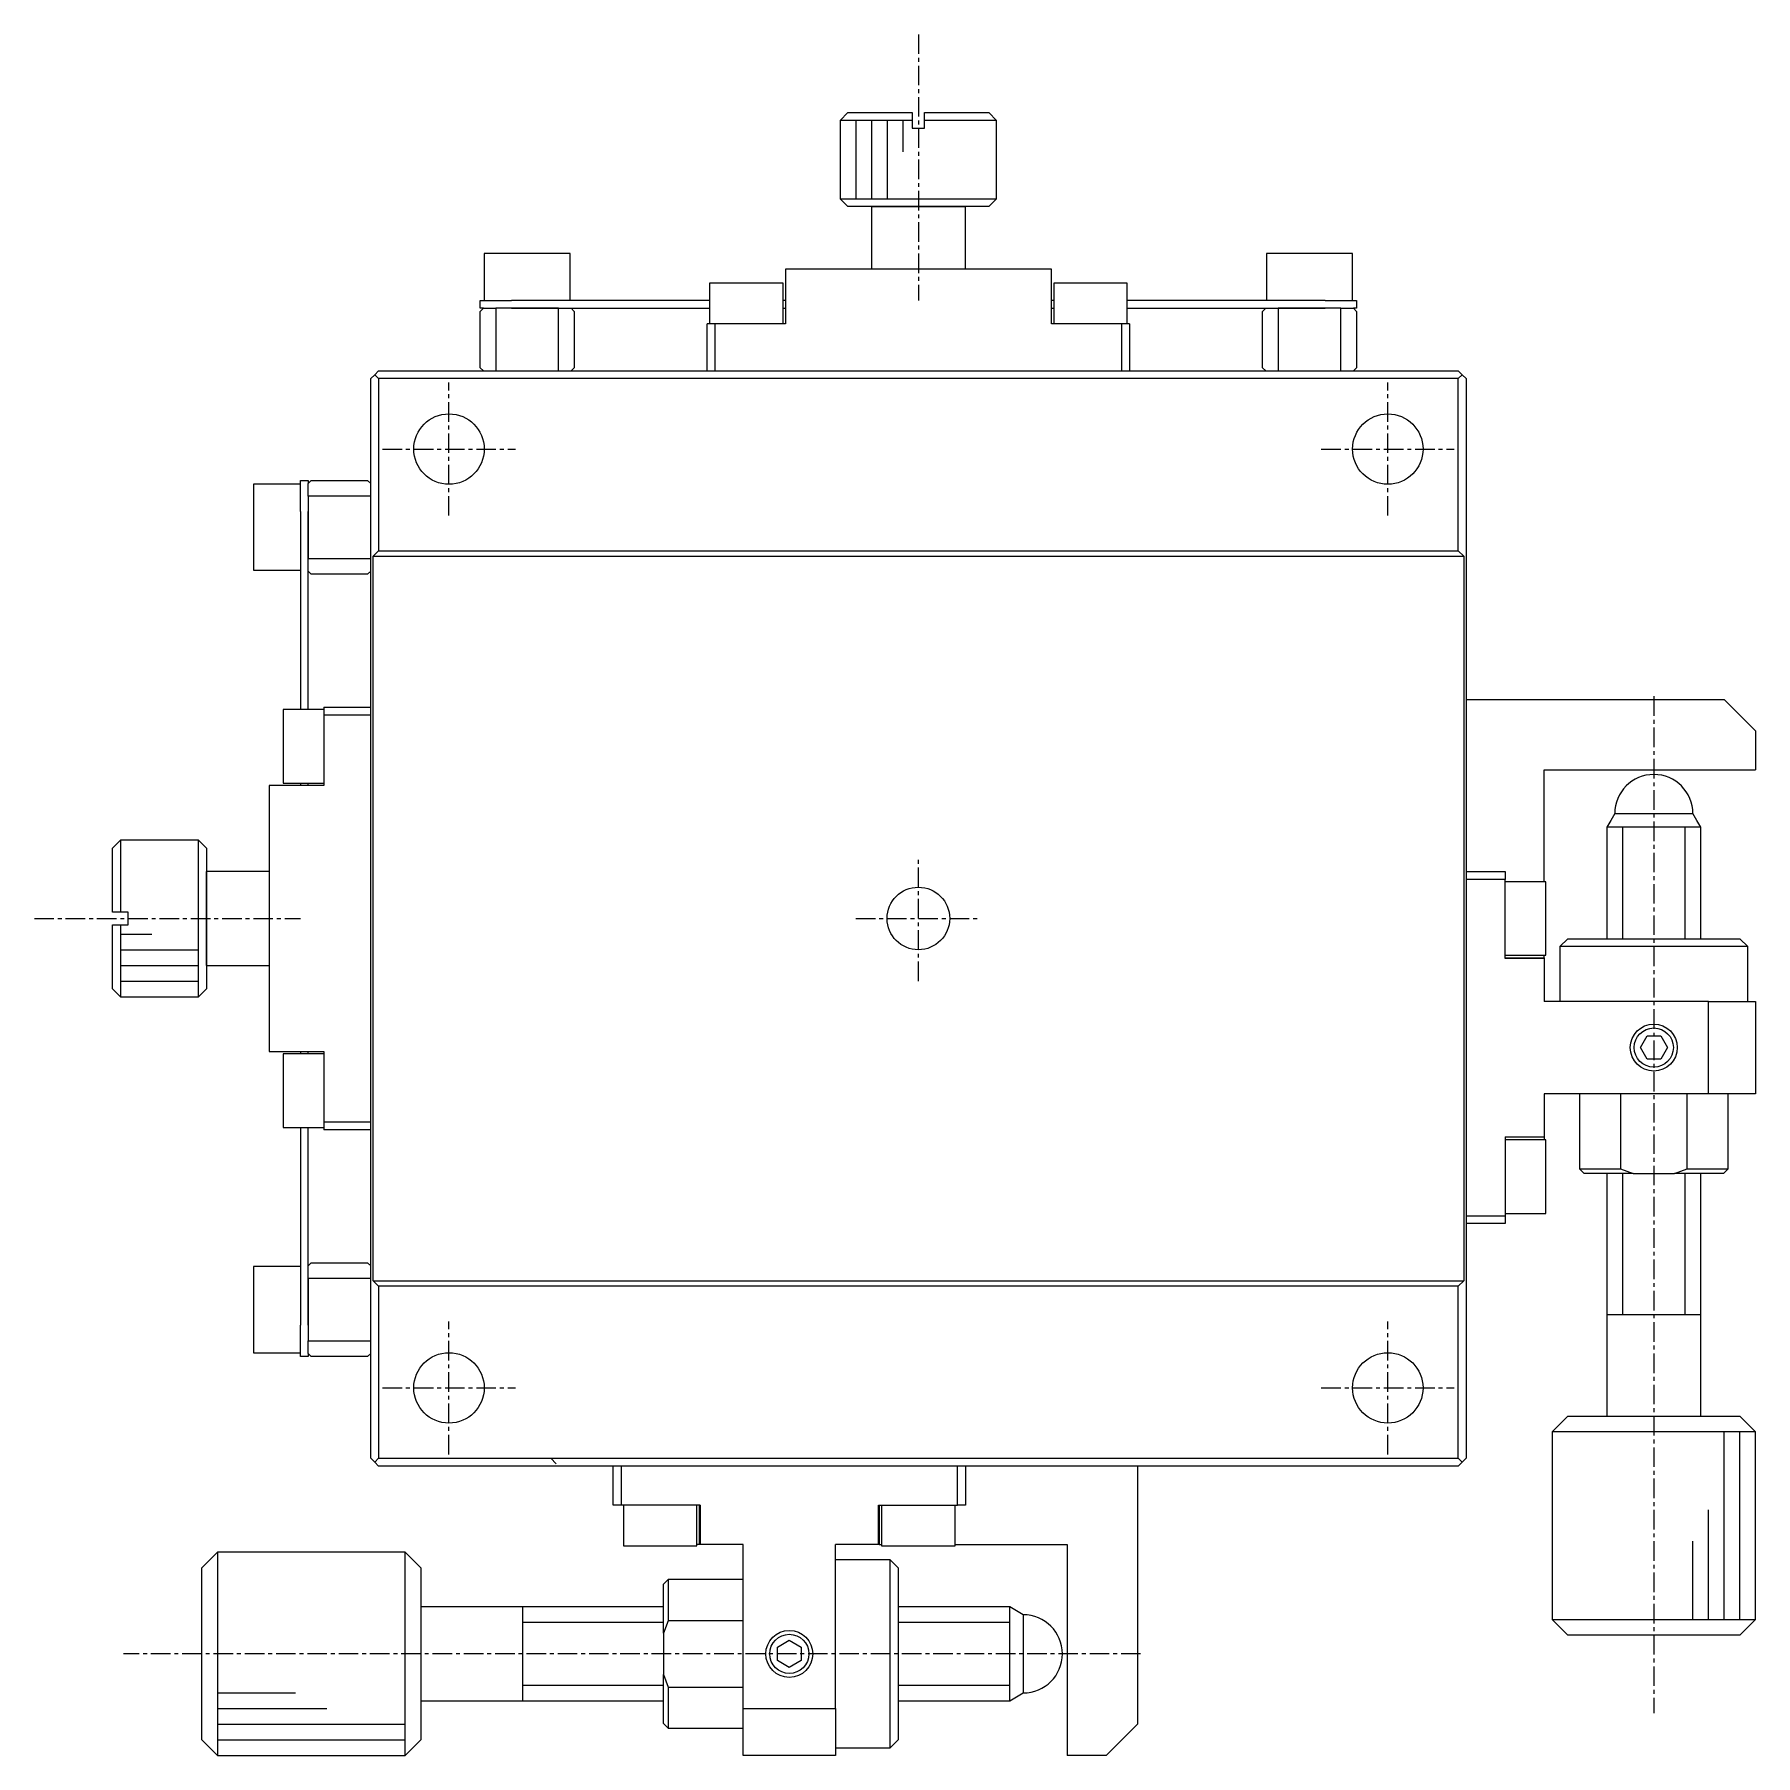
# Model space of a CAD drawing. Extents: x 10 to 388, y 10 to 258.
# Drawn here: x 278.1 to 388.1, y 95.5 to 205.5 of the extents above; entities that cross this region are included whole.
import ezdxf

# ---------------------------------------------------------------- set-up
doc = ezdxf.new("R2010")
doc.units = 0
doc.linetypes.add('CENTER', pattern=[2, 1.25, -0.25, 0.25, -0.25])
doc.layers.get('0').update_dxf_attribs({"linetype": 'CONTINUOUS'})
doc.layers.add('CENTER', color=1, linetype='CENTER')

msp = doc.modelspace()

# ---------------------------------------------------------------- linework, layer by layer
at = {"color": 7, "linetype": 'CONTINUOUS'}
for p, q in [((330.1, 200.5), (329.6, 200)), ((330.1, 200.5), (334.2, 200.5)), ((334.2, 200.5), (334.2, 200)), ((335, 200.5), (339.1, 200.5)), ((335, 200), (335, 200.5)), ((339.6, 200), (339.1, 200.5)), ((334.2, 200), (329.6, 200)), ((329.6, 200), (329.6, 195)), ((334.2, 200), (334.2, 199.5)), ((334.2, 199.5), (335, 199.5)), ((339.6, 200), (335, 200)), ((335, 199.5), (335, 200)), ((339.6, 195), (339.6, 200)), ((329.6, 195), (334.6, 195)), ((329.6, 195), (330.1, 194.5)), ((334.6, 195), (339.6, 195)), ((339.1, 194.5), (339.6, 195)), ((331.6, 194.5), (330.1, 194.5)), ((334.6, 194.5), (330.1, 194.5)), ((337.6, 194.5), (331.6, 194.5)), ((331.6, 194.5), (334.6, 194.5)), ((331.6, 194.5), (331.6, 190.5)), ((339.1, 194.5), (334.6, 194.5)), ((334.6, 194.5), (337.6, 194.5)), ((339.1, 194.5), (337.6, 194.5)), ((337.6, 190.5), (337.6, 194.5)), ((309.6, 191.5), (306.85, 191.5)), ((306.85, 191.5), (306.85, 188.5)), ((312.35, 191.5), (309.6, 191.5)), ((312.35, 188.5), (312.35, 191.5)), ((359.6, 191.5), (356.85, 191.5)), ((356.85, 191.5), (356.85, 188.5)), ((362.35, 191.5), (359.6, 191.5)), ((362.35, 188.5), (362.35, 191.5)), ((333.35, 190.5), (326.1, 190.5)), ((326.1, 190.5), (326.1, 187)), ((335.85, 190.5), (333.35, 190.5)), ((343.1, 190.5), (335.85, 190.5)), ((343.1, 187), (343.1, 190.5)), ((323.6, 189.6), (321.25, 189.6)), ((321.25, 189.6), (321.25, 187)), ((325.95, 189.6), (323.6, 189.6)), ((325.95, 187), (325.95, 189.6)), ((345.6, 189.6), (343.25, 189.6)), ((343.25, 189.6), (343.25, 187)), ((347.95, 189.6), (345.6, 189.6)), ((347.95, 187), (347.95, 189.6)), ((306.6, 188), (306.6, 188.5)), ((306.6, 188.5), (308.6, 188.5)), ((321.25, 188.5), (308.6, 188.5)), ((326.1, 188.5), (325.95, 188.5)), ((343.25, 188.5), (343.1, 188.5)), ((360.6, 188.5), (347.95, 188.5)), ((360.6, 188.5), (362.6, 188.5)), ((362.6, 188.5), (362.6, 188)), ((306.8, 188), (306.6, 187.8)), ((306.8, 188), (306.6, 188)), ((306.6, 184.2), (306.6, 187.8)), ((306.8, 188), (307.6, 188)), ((307.6, 188), (307.6, 184)), ((308.6, 188), (307.6, 188)), ((308.6, 188), (307.6, 188)), ((311.6, 188), (308.6, 188)), ((308.6, 188), (311.6, 188)), ((311.6, 184), (311.6, 188)), ((311.6, 188), (321.25, 188)), ((312.6, 187.8), (312.4, 188)), ((312.6, 187.8), (312.6, 184.2)), ((325.95, 188), (326.1, 188)), ((343.1, 188), (343.25, 188)), ((347.95, 188), (357.6, 188)), ((356.8, 188), (356.6, 187.8)), ((356.6, 184.2), (356.6, 187.8)), ((357.6, 188), (357.6, 184)), ((360.6, 188), (357.6, 188)), ((357.6, 188), (360.6, 188)), ((361.6, 188), (360.6, 188)), ((361.6, 188), (360.6, 188)), ((361.6, 184), (361.6, 188)), ((361.6, 188), (362.4, 188)), ((362.6, 187.8), (362.4, 188)), ((362.6, 188), (362.4, 188)), ((362.6, 187.8), (362.6, 184.2)), ((326.1, 187), (321.1, 187)), ((321.1, 184), (321.1, 187)), ((321.6, 187), (321.6, 184)), ((348.1, 187), (343.1, 187)), ((347.6, 184), (347.6, 187)), ((348.1, 187), (348.1, 184)), ((299.85, 183.75), (299.6, 183.5)), ((300.1, 184), (299.85, 183.75)), ((300.1, 183.5), (299.85, 183.75)), ((300.1, 184), (369.1, 184)), ((306.6, 184.2), (306.8, 184)), ((312.4, 184), (312.6, 184.2)), ((356.6, 184.2), (356.8, 184)), ((362.4, 184), (362.6, 184.2)), ((369.35, 183.75), (369.1, 184)), ((369.35, 183.75), (369.1, 183.5)), ((369.6, 183.5), (369.35, 183.75)), ((299.6, 114.5), (299.6, 183.5)), ((300.1, 183.5), (300.1, 172.5)), ((369.1, 183.5), (300.1, 183.5)), ((369.1, 172.5), (369.1, 183.5)), ((369.6, 183.5), (369.6, 114.5)), ((292.1, 176.75), (292.1, 174)), ((295.1, 176.75), (292.1, 176.75)), ((295.1, 177), (295.6, 177)), ((295.1, 175), (295.1, 177)), ((295.8, 177), (295.6, 176.8)), ((295.6, 177), (295.6, 176.8)), ((295.6, 176), (295.6, 176.8)), ((295.8, 177), (299.4, 177)), ((299.6, 176.8), (299.4, 177)), ((295.1, 175), (295.1, 162.35)), ((299.6, 176), (295.6, 176)), ((295.6, 176), (295.6, 175)), ((295.6, 176), (295.6, 175)), ((295.6, 175), (295.6, 172)), ((295.6, 172), (295.6, 175)), ((292.1, 174), (292.1, 171.25)), ((295.6, 172), (299.6, 172)), ((295.6, 162.35), (295.6, 172)), ((299.75, 172.15), (300.1, 172.5)), ((299.75, 125.85), (299.75, 172.15)), ((299.75, 172.15), (369.45, 172.15)), ((300.1, 172.5), (369.1, 172.5)), ((369.1, 172.5), (369.45, 172.15)), ((369.45, 172.15), (369.45, 125.85)), ((292.1, 171.25), (295.1, 171.25)), ((295.6, 171.2), (295.8, 171)), ((299.4, 171), (295.8, 171)), ((299.4, 171), (299.6, 171.2)), ((369.6, 163), (386.1, 163)), ((388.1, 161), (386.1, 163)), ((294, 162.35), (294, 160)), ((296.6, 162.35), (294, 162.35)), ((296.6, 162.5), (296.6, 157.5)), ((296.6, 162.5), (299.6, 162.5)), ((299.6, 162), (296.6, 162)), ((388.1, 161), (388.1, 158.5)), ((294, 160), (294, 157.65)), ((374.6, 158.5), (388.1, 158.5)), ((374.6, 151.35), (374.6, 158.5)), ((293.1, 157.5), (293.1, 150.25)), ((296.6, 157.5), (293.1, 157.5)), ((294, 157.65), (296.6, 157.65)), ((295.1, 157.65), (295.1, 157.5)), ((295.6, 157.5), (295.6, 157.65)), ((378.85, 155.27), (378.6, 154.83)), ((379.1, 155.7), (378.85, 155.27)), ((379.1, 155.7), (384.1, 155.7)), ((384.35, 155.27), (384.1, 155.7)), ((384.6, 154.83), (384.35, 155.27)), ((384.6, 154.83), (378.6, 154.83)), ((378.6, 154.83), (378.6, 147.7)), ((384.6, 147.7), (384.6, 154.83)), ((283.6, 154), (283.1, 153.5)), ((283.1, 149.4), (283.1, 153.5)), ((283.6, 154), (283.6, 149.4)), ((288.6, 154), (283.6, 154)), ((288.6, 149), (288.6, 154)), ((289.1, 153.5), (288.6, 154)), ((289.1, 153.5), (289.1, 149)), ((289.1, 153.5), (289.1, 152)), ((289.1, 152), (289.1, 146)), ((289.1, 149), (289.1, 152)), ((293.1, 152), (289.1, 152)), ((369.6, 152), (372.1, 152)), ((372.1, 152), (372.1, 151.5)), ((372.1, 151.5), (369.6, 151.5)), ((372.1, 146.45), (372.1, 151.5)), ((374.7, 151.35), (372.1, 151.35)), ((374.7, 146.65), (374.7, 151.35)), ((293.1, 150.25), (293.1, 147.75)), ((283.6, 149.4), (283.1, 149.4)), ((283.1, 144.5), (283.1, 148.6)), ((283.1, 148.6), (283.6, 148.6)), ((284.1, 149.4), (283.6, 149.4)), ((283.6, 148.6), (283.6, 144)), ((283.6, 148.6), (284.1, 148.6)), ((284.1, 148.6), (284.1, 149.4)), ((288.6, 144), (288.6, 149)), ((289.1, 149), (289.1, 144.5)), ((289.1, 146), (289.1, 149)), ((293.1, 147.75), (293.1, 140.5)), ((376.1, 147.7), (375.6, 147.2)), ((376.1, 147.7), (387.1, 147.7)), ((387.6, 147.2), (387.1, 147.7)), ((372.1, 146.65), (374.7, 146.65)), ((372.1, 146.48), (374.6, 146.48)), ((374.6, 146.45), (372.1, 146.45)), ((374.6, 146.48), (374.6, 146.65)), ((374.6, 146.48), (374.6, 146.45)), ((374.6, 146.45), (374.6, 143.7)), ((387.6, 147.2), (375.6, 147.2)), ((375.6, 147.2), (375.6, 143.7)), ((387.6, 143.7), (387.6, 147.2)), ((289.1, 146), (289.1, 144.5)), ((289.1, 146), (293.1, 146)), ((283.1, 144.5), (283.6, 144)), ((288.6, 144), (289.1, 144.5)), ((283.6, 144), (288.6, 144)), ((385.1, 143.7), (374.6, 143.7)), ((385.1, 137.8), (385.1, 143.7)), ((385.1, 143.7), (388.1, 143.7)), ((388.1, 143.7), (388.1, 137.8)), ((380.74, 140.75), (381.17, 141.5)), ((381.17, 141.5), (382.04, 141.5)), ((382.04, 141.5), (382.47, 140.75)), ((293.1, 140.5), (296.6, 140.5)), ((294, 140.35), (294, 138)), ((296.6, 140.35), (294, 140.35)), ((295.1, 140.5), (295.1, 140.35)), ((295.6, 140.35), (295.6, 140.5)), ((296.6, 140.5), (296.6, 135.5)), ((381.17, 140), (380.74, 140.75)), ((382.04, 140), (381.17, 140)), ((382.47, 140.75), (382.04, 140)), ((294, 138), (294, 135.65)), ((385.1, 137.8), (374.6, 137.8)), ((374.6, 137.8), (374.6, 135.05)), ((376.85, 137.8), (376.85, 133)), ((379.48, 137.8), (379.48, 133)), ((383.73, 133), (383.73, 137.8)), ((388.1, 137.8), (385.1, 137.8)), ((386.35, 133), (386.35, 137.8)), ((294, 135.65), (296.6, 135.65)), ((295.1, 135.65), (295.1, 123)), ((295.6, 126), (295.6, 135.65)), ((296.6, 136), (299.6, 136)), ((299.6, 135.5), (296.6, 135.5)), ((372.1, 135.05), (374.6, 135.05)), ((372.1, 135.05), (372.1, 130)), ((374.6, 135.02), (372.1, 135.02)), ((374.7, 134.85), (372.1, 134.85)), ((374.6, 135.05), (374.6, 135.02)), ((374.6, 135.02), (374.6, 134.85)), ((374.7, 130.15), (374.7, 134.85)), ((376.85, 133), (379.48, 133)), ((376.85, 133), (377.15, 132.7)), ((380.29, 132.7), (377.15, 132.7)), ((378.6, 132.7), (378.6, 123.7)), ((379.48, 133), (380.29, 132.7)), ((380.29, 132.7), (382.92, 132.7)), ((382.92, 132.7), (383.73, 133)), ((386.05, 132.7), (382.92, 132.7)), ((383.73, 133), (386.35, 133)), ((384.6, 123.7), (384.6, 132.7)), ((386.05, 132.7), (386.35, 133)), ((369.6, 130), (372.1, 130)), ((372.1, 130.15), (374.7, 130.15)), ((372.1, 130), (372.1, 129.5)), ((372.1, 129.5), (369.6, 129.5)), ((292.1, 126.75), (292.1, 124)), ((295.1, 126.75), (292.1, 126.75)), ((295.8, 127), (295.6, 126.8)), ((295.8, 127), (299.4, 127)), ((299.6, 126.8), (299.4, 127)), ((299.6, 126), (295.6, 126)), ((295.6, 126), (295.6, 123)), ((295.6, 123), (295.6, 126)), ((300.1, 125.5), (299.75, 125.85)), ((299.75, 125.85), (369.45, 125.85)), ((369.1, 125.5), (300.1, 125.5)), ((300.1, 125.5), (300.1, 114.5)), ((369.45, 125.85), (369.1, 125.5)), ((369.1, 114.5), (369.1, 125.5)), ((292.1, 124), (292.1, 121.25)), ((378.6, 123.7), (384.6, 123.7)), ((378.6, 123.7), (378.6, 123.69)), ((378.6, 123.7), (378.6, 123.7)), ((378.6, 123.7), (378.6, 117.2)), ((384.6, 123.7), (384.6, 123.7)), ((384.6, 123.69), (384.6, 123.7)), ((384.6, 117.2), (384.6, 123.7)), ((384.6, 123.7), (384.6, 123.7)), ((295.1, 121), (295.1, 123)), ((295.6, 123), (295.6, 122)), ((295.6, 123), (295.6, 122)), ((292.1, 121.25), (295.1, 121.25)), ((295.6, 121.2), (295.6, 122)), ((295.6, 122), (299.6, 122)), ((295.6, 121.2), (295.8, 121)), ((295.6, 121.2), (295.6, 121)), ((299.4, 121), (299.6, 121.2)), ((295.6, 121), (295.1, 121)), ((299.4, 121), (295.8, 121)), ((376.1, 117.2), (375.1, 116.2)), ((376.1, 117.2), (387.1, 117.2)), ((376.1, 117.2), (378.6, 117.2)), ((378.6, 117.2), (384.6, 117.2)), ((378.6, 117.2), (384.6, 117.2)), ((384.6, 117.2), (387.1, 117.2)), ((388.1, 116.2), (387.1, 117.2)), ((388.1, 116.2), (375.1, 116.2)), ((375.1, 116.2), (375.1, 104.2)), ((388.1, 116.2), (388.1, 116.2)), ((388.1, 104.2), (388.1, 116.2)), ((299.6, 114.5), (299.85, 114.25)), ((299.85, 114.25), (300.1, 114.5)), ((300.1, 114.5), (369.1, 114.5)), ((311.45, 114.15), (311.1, 114.5)), ((369.1, 114.5), (369.35, 114.25)), ((369.35, 114.25), (369.6, 114.5)), ((299.85, 114.25), (300.1, 114)), ((369.1, 114), (300.1, 114)), ((315.1, 111.5), (315.1, 114)), ((315.6, 114), (315.6, 111.5)), ((337.1, 111.5), (337.1, 114)), ((337.6, 114), (337.6, 111.5)), ((348.6, 114), (348.6, 97.5)), ((369.1, 114), (369.35, 114.25)), ((315.6, 111.5), (315.1, 111.5)), ((320.65, 111.5), (315.6, 111.5)), ((315.75, 111.5), (315.75, 108.9)), ((320.45, 108.9), (320.45, 111.5)), ((320.62, 109), (320.62, 111.5)), ((320.65, 111.5), (320.65, 109)), ((332.06, 111.5), (337.1, 111.5)), ((332.06, 109), (332.06, 111.5)), ((332.09, 111.5), (332.09, 109)), ((332.25, 111.5), (332.25, 108.9)), ((336.95, 108.9), (336.95, 111.5)), ((337.6, 111.5), (337.1, 111.5)), ((320.62, 109), (320.45, 109)), ((320.65, 109), (320.62, 109)), ((323.4, 109), (320.65, 109)), ((323.4, 98.5), (323.4, 109)), ((332.06, 109), (329.3, 109)), ((329.3, 98.5), (329.3, 109)), ((332.09, 109), (332.06, 109)), ((332.09, 109), (332.25, 109)), ((336.95, 109), (344.1, 109)), ((344.1, 109), (344.1, 95.5)), ((289.8, 108.5), (288.8, 107.5)), ((289.8, 108.5), (289.8, 95.5)), ((301.8, 108.5), (289.8, 108.5)), ((301.8, 95.5), (301.8, 108.5)), ((302.8, 107.5), (301.8, 108.5)), ((315.75, 108.9), (320.45, 108.9)), ((332.8, 108), (329.3, 108)), ((332.25, 108.9), (336.95, 108.9)), ((332.8, 96), (332.8, 108)), ((333.3, 107.5), (332.8, 108)), ((288.8, 96.5), (288.8, 107.5)), ((302.8, 107.5), (302.8, 96.5)), ((302.8, 107.5), (302.8, 105)), ((318.6, 106.75), (318.3, 106.45)), ((318.6, 106.75), (318.6, 104.12)), ((323.4, 106.75), (318.6, 106.75)), ((333.3, 107.5), (333.3, 96.5)), ((318.3, 103.32), (318.3, 106.45)), ((302.8, 105), (302.8, 99)), ((302.8, 105), (302.8, 99)), ((309.3, 105), (302.8, 105)), ((309.3, 105), (309.3, 99)), ((318.3, 105), (309.3, 105)), ((309.3, 105), (309.3, 105)), ((309.31, 105), (309.3, 105)), ((340.44, 105), (333.3, 105)), ((340.44, 99), (340.44, 105)), ((340.87, 104.75), (340.44, 105)), ((341.3, 104.5), (340.87, 104.75)), ((318.6, 104.12), (318.3, 103.32)), ((323.4, 104.12), (318.6, 104.12)), ((341.3, 104.5), (341.3, 99.5)), ((375.1, 104.2), (388.1, 104.2)), ((375.1, 104.2), (376.1, 103.2)), ((387.1, 103.2), (388.1, 104.2)), ((318.3, 103.32), (318.3, 100.68)), ((325.6, 102.43), (326.35, 102.87)), ((325.6, 101.57), (325.6, 102.43)), ((326.35, 102.87), (327.1, 102.43)), ((327.1, 102.43), (327.1, 101.57)), ((387.1, 103.2), (376.1, 103.2)), ((326.35, 101.13), (325.6, 101.57)), ((327.1, 101.57), (326.35, 101.13)), ((318.3, 100.68), (318.6, 99.88)), ((318.3, 97.55), (318.3, 100.68)), ((309.3, 99), (309.3, 99)), ((318.6, 99.88), (318.6, 97.25)), ((318.6, 99.88), (323.4, 99.88)), ((340.44, 99), (340.87, 99.25)), ((340.87, 99.25), (341.3, 99.5)), ((302.8, 99), (302.8, 96.5)), ((302.8, 99), (309.3, 99)), ((309.3, 99), (309.3, 99)), ((309.3, 99), (318.3, 99)), ((309.3, 99), (309.31, 99)), ((323.4, 98.5), (329.3, 98.5)), ((323.4, 95.5), (323.4, 98.5)), ((329.3, 98.5), (329.3, 95.5)), ((333.3, 99), (340.44, 99)), ((318.3, 97.55), (318.6, 97.25)), ((318.6, 97.25), (323.4, 97.25)), ((346.6, 95.5), (348.6, 97.5)), ((288.8, 96.5), (289.8, 95.5)), ((301.8, 95.5), (302.8, 96.5)), ((329.3, 96), (332.8, 96)), ((332.8, 96), (333.3, 96.5)), ((289.8, 95.5), (301.8, 95.5)), ((301.8, 95.5), (301.8, 95.5)), ((329.3, 95.5), (323.4, 95.5)), ((346.6, 95.5), (344.1, 95.5))]:
    msp.add_line(p, q, dxfattribs=at)
at = {"color": 3, "linetype": 'CONTINUOUS'}
for p, q in [((330.6, 200), (330.6, 195)), ((331.6, 200), (331.6, 195)), ((332.6, 200), (332.6, 195)), ((333.6, 200), (333.6, 198)), ((379.6, 154.83), (379.6, 147.7)), ((383.6, 147.7), (383.6, 154.83)), ((283.6, 148), (285.6, 148)), ((283.6, 147), (288.6, 147)), ((283.6, 146), (288.6, 146)), ((283.6, 145), (288.6, 145)), ((379.6, 132.7), (379.6, 123.7)), ((383.6, 123.7), (383.6, 132.7)), ((386.1, 104.2), (386.1, 116.2)), ((387.1, 104.2), (387.1, 116.2)), ((385.1, 104.2), (385.1, 111.2)), ((384.1, 104.2), (384.1, 109.2)), ((318.3, 104), (309.3, 104)), ((340.44, 104), (333.3, 104)), ((289.8, 99.5), (294.8, 99.5)), ((309.3, 100), (318.3, 100)), ((333.3, 100), (340.44, 100)), ((289.8, 98.5), (296.8, 98.5)), ((289.8, 97.5), (301.8, 97.5)), ((289.8, 96.5), (301.8, 96.5))]:
    msp.add_line(p, q, dxfattribs=at)
at = {"color": 7, "linetype": 'CONTINUOUS'}
for centre, radius in [((304.6, 179), 2.25), ((364.6, 179), 2.25), ((334.6, 149), 2), ((381.6, 140.75), 1.25), ((304.6, 119), 2.25), ((364.6, 119), 2.25), ((326.35, 102), 1.25)]:
    msp.add_circle(centre, radius, dxfattribs=at)
at = {"color": 3, "linetype": 'CONTINUOUS'}
for centre in [(381.6, 140.75), (326.35, 102)]:
    msp.add_circle(centre, 1.5, dxfattribs=at)
at = {"color": 7, "linetype": 'CONTINUOUS'}
for centre, start, end in [((381.6, 155.7), 0, 180), ((341.3, 102), 270, 90)]:
    msp.add_arc(centre, 2.5, start, end, dxfattribs=at)
at = {"layer": 'CENTER', "color": 1, "linetype": 'CENTER'}
for p, q in [((334.6, 205.5), (334.6, 188.5)), ((304.6, 174.75), (304.6, 183.25)), ((364.6, 174.75), (364.6, 183.25)), ((300.35, 179), (308.85, 179)), ((360.35, 179), (368.85, 179)), ((381.6, 163.2), (381.6, 98.2)), ((334.6, 145), (334.6, 153)), ((278.1, 149), (295.1, 149)), ((330.6, 149), (338.6, 149)), ((304.6, 114.75), (304.6, 123.25)), ((364.6, 114.75), (364.6, 123.25)), ((300.35, 119), (308.85, 119)), ((360.35, 119), (368.85, 119)), ((348.8, 102), (283.8, 102))]:
    msp.add_line(p, q, dxfattribs=at)

doc.saveas('drawing.dxf')
